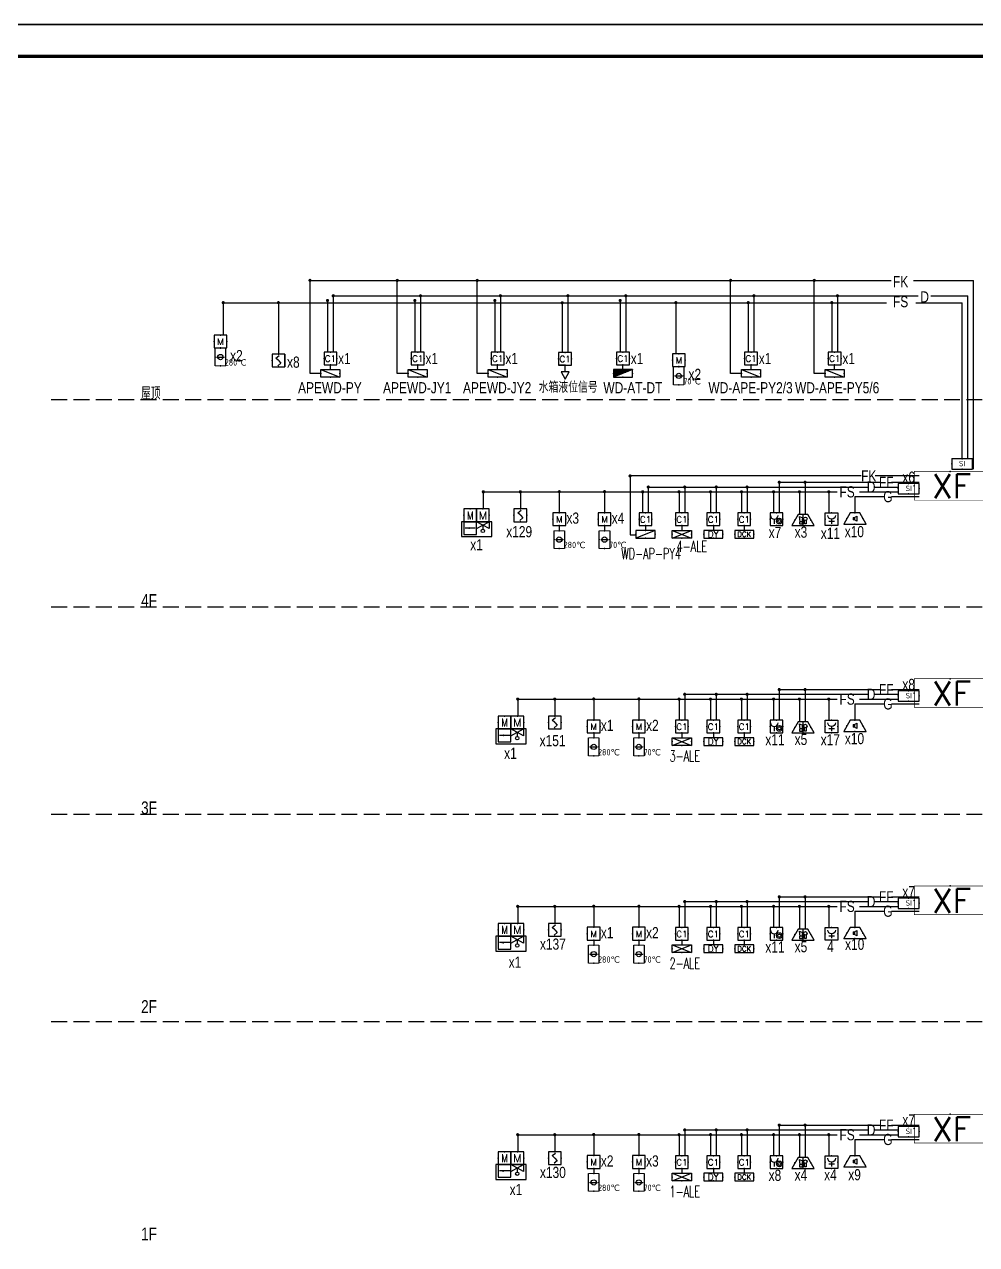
# Model space of a CAD drawing. Extents: x -54686 to 596156, y -555137 to 71395.
# Drawn here: x 248431 to 278293, y -462090 to -423826 of the extents above; entities that cross this region are included whole.
import ezdxf
from ezdxf.enums import TextEntityAlignment as Align

# ---------------------------------------------------------------- set-up
doc = ezdxf.new("R2010")
doc.units = 0
doc.header["$LTSCALE"] = 1000
doc.linetypes.add('CONTINOUS', pattern=[0])
doc.linetypes.add('DASH', pattern=[0.35, 0.25, -0.1])
doc.layers.get('0').update_dxf_attribs({"linetype": 'CONTINUOUS'})
for name, color, linetype in [('DIM-系统', 3, 'CONTINUOUS'), ('EQUIP', 3, 'CONTINUOUS'), ('EQUIP-动力', 3, 'CONTINUOUS'), ('EQUIP-消防', 3, 'CONTINUOUS'), ('EQUIP-箱柜', 3, 'CONTINUOUS'), ('LAYER1', 7, 'CONTINOUS'), ('SIG_TEXT', 7, 'CONTINUOUS'), ('TEL_TEXT', 3, 'CONTINUOUS'), ('TEL_TITLE', 6, 'CONTINUOUS'), ('WIRE', 4, 'CONTINUOUS'), ('WIRE-照明', 1, 'CONTINUOUS')]:
    doc.layers.add(name, color=color, linetype=linetype)
doc.styles.add('_HZTXT', font='ROS', dxfattribs={"width": 0.8, "bigfont": 'JD'})
doc.styles.add('_TCH_LABEL', font='COMPLEX', dxfattribs={"bigfont": 'GBCBIG'})
doc.styles.add('_TEL_DIM', font='SIMPLEX', dxfattribs={"width": 0.8, "height": 3.5, "bigfont": 'HZTXT'})
doc.styles.get("Standard").update_dxf_attribs({"font": 'GBENOR', "bigfont": 'GBCBIG'})

# ---------------------------------------------------------------- blocks, each defined once
blk = doc.blocks.new('$equip$00001700')
for p, q in [((-0.5, 0.5), (-0.5, -0.5)), ((0.5, 0.5), (-0.5, 0.5)), ((-0.2, 0.2), (0.05, 0.4)), ((0, 0), (-0.2, 0.2)), ((0, 0), (0.2, -0.2)), ((0.5, -0.5), (0.5, 0.5)), ((-0.5, -0.5), (0.5, -0.5)), ((0.2, -0.2), (-0.05, -0.4))]:
    blk.add_line(p, q)
for p in [(-0.5, 0), (0, 0.5), (0.5, 0), (0, -0.5)]:
    blk.add_point(p)
at = {"flags": 1}
for tag, height, p in [('A', 0.00002, (0, 0)), ('B', 0.4, (0.75, -0.204))]:
    blk.add_attdef(tag, text='', height=height, dxfattribs=at).set_placement(p, align=Align.MIDDLE_CENTER)
blk = doc.blocks.new('$equip$00001711')
for p, q in [((-0.5, 1), (-0.5, 0)), ((0.5, 1), (-0.5, 1)), ((0.5, 0), (0.5, 1)), ((-0.5, 0), (0.5, 0)), ((-0.169, 0.5), (-0.169, 0.15))]:
    blk.add_line(p, q)
for radius in [0.226, 0.113]:
    blk.add_circle((0.227, 0.36), radius)
blk.add_arc((-0.169, 0.8), 0.3, 180, 0)
for p in [(0, 1), (-0.5, 0.5), (0, 0), (0.5, 0.5)]:
    blk.add_point(p)
at = {"flags": 1}
for tag, height, p in [('A', 0.00002, (0, 0)), ('B', 0.4, (0.759, 0.309))]:
    blk.add_attdef(tag, text='', height=height, dxfattribs=at).set_placement(p, align=Align.MIDDLE_CENTER)
blk = doc.blocks.new('$equip$00001712')
for p, q in [((-0.5, 1), (-0.5, 0)), ((0.5, 1), (-0.5, 1)), ((0.5, 0), (0.5, 1)), ((-0.5, 0), (0.5, 0)), ((-0.219, 0.331), (0.222, 0.331)), ((0, 0.5), (0, 0.15))]:
    blk.add_line(p, q)
blk.add_arc((0, 0.8), 0.3, 180, 0)
for p in [(0, 1), (-0.5, 0.5), (0, 0), (0.5, 0.5)]:
    blk.add_point(p)
at = {"flags": 1}
for tag, height, p in [('A', 0.00002, (0, 0)), ('B', 0.4, (0.726, 0.302))]:
    blk.add_attdef(tag, text='', height=height, dxfattribs=at).set_placement(p, align=Align.MIDDLE_CENTER)
blk = doc.blocks.new('A$C5F0073ED')
blk.add_point((351, 1))
at = {"layer": 'EQUIP-消防'}
for p, q in [((202, 350), (0, 1)), ((0, 1), (703, 1)), ((502, 350), (202, 350)), ((502, 350), (202, 350)), ((244, 285), (332, 245)), ((264, 125), (244, 285)), ((332, 125), (244, 125)), ((244, 125), (244, 57)), ((244, 57), (332, 57)), ((332, 245), (312, 125)), ((332, 57), (332, 125)), ((352, 350), (352, 0)), ((396, 56), (396, 170)), ((456, 56), (396, 56)), ((456, 170), (456, 56)), ((703, 1), (502, 350))]:
    blk.add_line(p, q, dxfattribs=at)
blk.add_circle((426, 216), 55.4, dxfattribs=at)
for p in [(101, 175), (352, 350), (602, 175)]:
    blk.add_point(p, dxfattribs=at)
at = {"color": 7, "style": '_TEL_DIM', "flags": 1}
blk.add_attdef('A', text='', height=0.01, dxfattribs=at).set_placement((351, 1), align=Align.MIDDLE_CENTER)
blk = doc.blocks.new('$equip$00002776')
for p, q in [((0.65, 0.65), (-0.65, 0.65)), ((-0.65, 0.65), (-0.65, 0)), ((-0.65, 0), (0.65, 0)), ((0.65, 0), (0.65, 0.65))]:
    blk.add_line(p, q)
at = {"const_width": 0.04}
blk.add_lwpolyline([(-0.65, 0.65), (-0.65, 0), (0.65, 0), (0.65, 0.65), (-0.65, 0.65), (-0.65, 0)], dxfattribs=at)
for p in [(-0.65, 0.325), (0, 0.65), (0, 0), (0.65, 0.325)]:
    blk.add_point(p)
at = {"color": 7}
blk.add_attdef('$TEXT$', text='', height=0.34, dxfattribs=at).set_placement((0.006, 0.343), align=Align.MIDDLE_CENTER)
at = {"color": 7, "flags": 1}
for tag, height, p in [('A', 0.00002, (0, 0)), ('B', 0.4, (0.905, 0.246))]:
    blk.add_attdef(tag, text='', height=height, dxfattribs=at).set_placement(p, align=Align.MIDDLE_CENTER)
blk = doc.blocks.new('$equip$00002677')
for p, q in [((-0.3, 0.699), (-0.703, 0)), ((-0.703, 0), (0.703, 0)), ((0.3, 0.699), (-0.3, 0.699)), ((-0.117, 0.421), (-0.117, 0.26)), ((-0.117, 0.421), (-0.036, 0.421)), ((-0.036, 0.26), (-0.117, 0.26)), ((-0.036, 0.421), (0.118, 0.503)), ((-0.036, 0.421), (-0.036, 0.26)), ((0.118, 0.173), (-0.036, 0.26)), ((0.118, 0.503), (0.118, 0.173)), ((0.703, 0), (0.3, 0.699))]:
    blk.add_line(p, q)
at = {"const_width": 0.04}
blk.add_lwpolyline([(-0.3, 0.699), (0.3, 0.699), (0.703, 0), (-0.703, 0), (-0.3, 0.699), (0.3, 0.699)], dxfattribs=at)
blk.add_lwpolyline([(-0.3, 0.699), (0.3, 0.699), (0.703, 0), (-0.703, 0), (-0.3, 0.699), (0.3, 0.699)], dxfattribs=at)
for p in [(-0.501, 0.349), (0, 0.699), (0, 0), (0.502, 0.349)]:
    blk.add_point(p)
at = {"color": 7, "flags": 1}
for tag, height, p in [('A', 0.00002, (0, 0)), ('B', 0.4, (0.961, 0.299))]:
    blk.add_attdef(tag, text='', height=height, dxfattribs=at).set_placement(p, align=Align.MIDDLE_CENTER)
blk = doc.blocks.new('$equip$00001416')
for p, q in [((0.75, 0.6), (-0.75, 0.6)), ((-0.75, 0), (0.75, 0.6)), ((-0.75, 0.6), (-0.75, 0)), ((-0.75, 0), (0.75, 0)), ((0.75, 0), (0.75, 0.6))]:
    blk.add_line(p, q)
for p in [(-0.75, 0.3), (0, 0.6), (0, 0), (0.75, 0.3)]:
    blk.add_point(p)
at = {"style": '_TCH_LABEL', "flags": 9}
blk.add_attdef('A', (0, 0), '', height=0.00002, dxfattribs=at)
blk = doc.blocks.new('A$C2AD7748D')
at = {"layer": 'EQUIP'}
for p, q in [((134, 285), (0, 285)), ((134, 149), (134, 285)), ((217, 149), (51, 149)), ((51, 149), (139, 0)), ((139, 0), (217, 149))]:
    blk.add_line(p, q, dxfattribs=at)
blk = doc.blocks.new('A$C00CB3F40')
at = {"layer": 'WIRE', "color": 4, "xscale": 1.95, "yscale": 1.95, "zscale": 1.95}
blk.add_blockref('A$C2AD7748D', (0, 0), dxfattribs=at)
blk = doc.blocks.new('$equip_U$00000168(HT0578)')
at = {"color": 3}
for p, q in [((0.5, 1), (-0.5, 1)), ((-0.5, 1), (-0.5, 0)), ((0.5, 1), (-0.5, 1)), ((-0.5, 1), (-0.5, 0)), ((0.5, 0), (0.5, 1)), ((0.5, 0), (0.5, 1)), ((-0.5, 0), (0.5, 0)), ((-0.5, 0), (0.5, 0))]:
    blk.add_line(p, q, dxfattribs=at)
at = {"color": 3, "const_width": 0.0125}
for points in [[(-0.5, 1), (-0.5, 0)], [(0.5, 1), (-0.5, 1)], [(0.5, 0), (0.5, 1)], [(-0.5, 0), (0.5, 0)]]:
    blk.add_lwpolyline(points, dxfattribs=at)
for p in [(0, 1), (-0.5, 0.5), (0, 0), (0.5, 0.5)]:
    blk.add_point(p)
at = {"color": 7, "style": '_TEL_DIM'}
blk.add_attdef('$TEXT$', text='', height=0.5, dxfattribs=at).set_placement((0.004, 0.487), align=Align.MIDDLE_CENTER)
at = {"color": 7, "style": '_TEL_DIM', "flags": 1}
blk.add_attdef('A', text='', height=0.000025, dxfattribs=at).set_placement((0, 0), align=Align.MIDDLE_CENTER)
blk = doc.blocks.new('$equip$00001424')
for p, q in [((-0.75, 0), (0.75, 0.6)), ((-0.75, 0.6), (0.75, 0)), ((0.75, 0.6), (-0.75, 0.6)), ((-0.75, 0.6), (-0.75, 0)), ((-0.75, 0), (0.75, 0)), ((0.75, 0), (0.75, 0.6))]:
    blk.add_line(p, q)
for p in [(-0.75, 0.3), (0, 0.6), (0, 0), (0.75, 0.3)]:
    blk.add_point(p)
at = {"style": '_TCH_LABEL', "flags": 9}
blk.add_attdef('A', (0, 0), '', height=0.00002, dxfattribs=at)
blk = doc.blocks.new('$equip_U$00000156(HT0578)')
at = {"color": 3}
for p, q in [((1, 1), (0, 1)), ((0, 1), (0, 0)), ((1, 0), (1, 1)), ((0, 0), (-1, 0)), ((-1, 0), (-1, -1)), ((0, 0), (1, 0)), ((1, 0), (0, 0)), ((0, 0), (0, -1)), ((0, -1), (0, 0)), ((1, -1), (1, 0)), ((-1, -1), (0, -1)), ((0, -1), (1, -1))]:
    blk.add_line(p, q, dxfattribs=at)
at = {"color": 3, "linetype": 'Continuous'}
for p, q in [((-0.99, 0), (-0.99, 0.54)), ((-0.99, 0.54), (0, 0)), ((0, 0.54), (-0.99, 0)), ((-0.495, 0.27), (-0.495, 0.585)), ((0, 0.54), (0, 0))]:
    blk.add_line(p, q, dxfattribs=at)
at = {"color": 7}
blk.add_line((0.1, 0.5), (0.9, 0.5), dxfattribs=at)
at = {"color": 4, "linetype": 'DASH'}
blk.add_lwpolyline([(-1.188, 0), (1.188, 0), (1.188, 1.159), (-1.188, 1.159)], close=True, dxfattribs=at)
at = {"color": 3}
blk.add_lwpolyline([(-1, 0), (1, 0), (1, 0), (-1, 0)], close=True, dxfattribs=at)
at = {"color": 3, "linetype": 'Continuous'}
blk.add_circle((-0.495, 0.72), 0.135, dxfattribs=at)
for p in [(-0.99, 0), (1, 0), (-1, -0.5), (1, -0.5), (-0.5, -1), (0, -1), (0.5, -1)]:
    blk.add_point(p)
at = {"color": 7}
blk.add_solid([(0.9, 0.5), (0.551, 0.575), (0.551, 0.425)], dxfattribs=at)
at = {"color": 7, "style": '_TEL_DIM', "flags": 1}
blk.add_attdef('A', text='', height=0.000025, dxfattribs=at).set_placement((0, 0), align=Align.MIDDLE_CENTER)
at = {"color": 7, "style": '_TEL_DIM'}
blk.add_attdef('$TEXT$', text='', height=0.627, dxfattribs=at).set_placement((-0.503, -0.5), align=Align.MIDDLE_CENTER)
at = {"color": 3, "style": '_TEL_DIM', "width": 0.8}
blk.add_attdef('M', text='', height=0.627, dxfattribs=at).set_placement((0.497, -0.5), align=Align.MIDDLE_CENTER)
blk = doc.blocks.new('$equip_U$00000169(HT0578)')
at = {"color": 1}
for p, q in [((0.5, 1), (-0.5, 1)), ((-0.5, 1), (-0.5, 0)), ((0.5, 1), (-0.5, 1)), ((-0.5, 1), (-0.5, 0)), ((0.5, 0), (0.5, 1)), ((0.5, 0), (0.5, 1)), ((-0.5, 0), (0.5, 0)), ((-0.5, 0), (0.5, 0))]:
    blk.add_line(p, q, dxfattribs=at)
at = {"color": 1, "const_width": 0.0125}
for points in [[(-0.5, 1), (-0.5, 0)], [(0.5, 1), (-0.5, 1)], [(0.5, 0), (0.5, 1)], [(-0.5, 0), (0.5, 0)]]:
    blk.add_lwpolyline(points, dxfattribs=at)
for p in [(0, 1), (-0.5, 0.5), (0, 0), (0.5, 0.5)]:
    blk.add_point(p)
at = {"color": 7, "style": '_TEL_DIM'}
blk.add_attdef('$TEXT$', text='', height=0.5, dxfattribs=at).set_placement((0.004, 0.487), align=Align.MIDDLE_CENTER)
at = {"color": 7, "style": '_TEL_DIM', "flags": 1}
blk.add_attdef('A', text='', height=0.000025, dxfattribs=at).set_placement((0, 0), align=Align.MIDDLE_CENTER)
blk = doc.blocks.new('*X23')
at = {"color": 0}
for p, q in [((-247, 0), (-246, 2)), ((-212, 0), (-187, 25)), ((-177, 0), (-128, 49)), ((-141, 0), (-69, 72)), ((-106, 0), (-10, 96)), ((-71, 0), (49, 120)), ((-35, 0), (108, 143)), ((0, 0), (167, 167)), ((35, 0), (226, 190)), ((71, 0), (250, 179)), ((106, 0), (250, 144)), ((141, 0), (250, 109)), ((177, 0), (250, 73)), ((212, 0), (250, 38)), ((247, 0), (250, 3))]:
    blk.add_line(p, q, dxfattribs=at)
blk = doc.blocks.new('$equip$00001425')
for p, q in [((-0.75, 0), (0.75, 0.6)), ((0.75, 0.6), (-0.75, 0.6)), ((-0.75, 0.6), (-0.75, 0)), ((-0.75, 0), (0.75, 0)), ((0.75, 0), (0.75, 0.6))]:
    blk.add_line(p, q)
for p in [(-0.75, 0.3), (0, 0.6), (0, 0), (0.75, 0.3)]:
    blk.add_point(p)
blk.add_solid([(-0.75, 0), (0.75, 0), (0.75, 0.6)])
at = {"xscale": 0.00300000000061118, "yscale": 0.00300000000061118, "zscale": 0.00300000000061118}
blk.add_blockref('*X23', (0, 0), dxfattribs=at)
at = {"style": '_TCH_LABEL', "flags": 9}
blk.add_attdef('A', (0, 0), '', height=0.00002, dxfattribs=at)
blk = doc.blocks.new('$equip$00002402')
at = {"lineweight": 20}
for p, q in [((0.322, 0.558), (-0.328, 0.558)), ((-0.328, -0.558), (0.322, -0.558))]:
    blk.add_line(p, q, dxfattribs=at)
for p, q in [((-0.328, -0.558), (-0.328, 0.558)), ((-0.242, 0), (0, 0)), ((0, 0), (0.242, 0)), ((0.322, 0.558), (0.322, -0.558))]:
    blk.add_line(p, q)
at = {"const_width": 0.04}
for points in [[(-0.328, -0.558), (-0.328, 0.558)], [(-0.328, 0.558), (0.322, 0.558), (0.322, -0.558), (-0.328, -0.558), (-0.328, 0.558), (0.322, 0.558)]]:
    blk.add_lwpolyline(points, dxfattribs=at)
blk.add_circle((-0.003, 0), 0.164)
for p in [(-0.328, 0), (-0.003, 0.558), (0.322, 0), (-0.003, -0.558)]:
    blk.add_point(p)
at = {"color": 7, "style": '_TEL_DIM', "flags": 1}
blk.add_attdef('A', text='', height=0.00002, dxfattribs=at).set_placement((0, 0), align=Align.MIDDLE_CENTER)
at = {"color": 7}
blk.add_attdef('$TEXT$', text='', height=0.4, dxfattribs=at).set_placement((0.832, -0.336), align=Align.MIDDLE_CENTER)
blk = doc.blocks.new('$equip$00002403')
for p, q in [((-0.328, -0.558), (-0.328, 0.558)), ((-0.242, 0), (0, 0)), ((0, 0), (0.242, 0)), ((0.322, 0.558), (0.322, -0.558))]:
    blk.add_line(p, q)
at = {"lineweight": 20}
for p, q in [((0.322, 0.558), (-0.328, 0.558)), ((-0.328, -0.558), (0.322, -0.558))]:
    blk.add_line(p, q, dxfattribs=at)
at = {"const_width": 0.04}
for points in [[(-0.328, 0.558), (0.322, 0.558), (0.322, -0.558), (-0.328, -0.558), (-0.328, 0.558), (0.322, 0.558)], [(-0.328, -0.558), (-0.328, 0.558)]]:
    blk.add_lwpolyline(points, dxfattribs=at)
blk.add_circle((-0.003, 0), 0.164)
for p in [(-0.328, 0), (-0.003, 0.558), (0.322, 0), (-0.003, -0.558)]:
    blk.add_point(p)
at = {"color": 7, "style": '_TEL_DIM', "flags": 1}
blk.add_attdef('A', text='', height=0.00002, dxfattribs=at).set_placement((0, 0), align=Align.MIDDLE_CENTER)
at = {"color": 7}
blk.add_attdef('$TEXT$', text='', height=0.4, dxfattribs=at).set_placement((0.957, -0.336), align=Align.MIDDLE_CENTER)
blk = doc.blocks.new('$equip_U$00000377(HT0787)')
at = {"const_width": 0.0125}
blk.add_lwpolyline([(-0.75, 0.6), (0.75, 0.6), (0.75, 0), (-0.75, 0), (-0.75, 0.6)], dxfattribs=at)
for p in [(0, 0.6), (-0.75, 0.3), (0.75, 0.3)]:
    blk.add_point(p)
at = {"color": 7, "style": '_TEL_DIM'}
blk.add_attdef('$TEXT$', text='', height=0.5, dxfattribs=at).set_placement((0.034, 0.291), align=Align.MIDDLE_CENTER)
at = {"color": 7, "style": '_TEL_DIM', "flags": 1}
for tag in ['A', 'REMARK']:
    blk.add_attdef(tag, text='', height=0.000025, dxfattribs=at).set_placement((0, 0), align=Align.MIDDLE_CENTER)
blk = doc.blocks.new('SDG AETH AE5H')
at = {"layer": 'DIM-系统'}
blk.add_lwpolyline([(-54686, 13482), (29414, 13482), (29414, -45918), (-54686, -45918)], close=True, dxfattribs=at)
blk = doc.blocks.new('$equip$00001816')
for p, q in [((0.75, 0.6), (-0.75, 0.6)), ((-0.75, 0.6), (-0.75, 0)), ((-0.75, 0), (0.75, 0)), ((0.75, 0), (0.75, 0.6))]:
    blk.add_line(p, q)
for p in [(-0.75, 0.3), (0, 0.6), (0, 0), (0.75, 0.3)]:
    blk.add_point(p)
at = {"color": 7, "style": '_TEL_DIM'}
blk.add_attdef('$TEXT$', text='', height=0.4, dxfattribs=at).set_placement((0, 0.3), align=Align.MIDDLE_CENTER)
at = {"color": 7, "style": '_TEL_DIM', "flags": 1}
blk.add_attdef('A', text='', height=0.00002, dxfattribs=at).set_placement((0, 0), align=Align.MIDDLE_CENTER)
blk = doc.blocks.new('$equip_U$00000398(HT0787)')
at = {"color": 3}
for p, q in [((0.75, 0.6), (-0.75, 0.6)), ((-0.75, 0.6), (-0.75, 0)), ((-0.75, 0), (0.75, 0)), ((0.75, 0), (0.75, 0.6))]:
    blk.add_line(p, q, dxfattribs=at)
for p in [(-0.75, 0.3), (0, 0.6), (0.75, 0.3)]:
    blk.add_point(p)
at = {"color": 7, "style": '_TEL_DIM'}
blk.add_attdef('$TEXT$', text='', height=0.5, dxfattribs=at).set_placement((0.016, 0.296), align=Align.MIDDLE_CENTER)
at = {"color": 7, "style": '_TEL_DIM', "flags": 1}
for tag in ['A', 'REMARK']:
    blk.add_attdef(tag, text='', height=0.000025, dxfattribs=at).set_placement((0, 0), align=Align.MIDDLE_CENTER)
blk = doc.blocks.new('$equip_U$00000201(HT0787)')
at = {"color": 3}
for p, q in [((0.5, 0.5), (-0.5, 0.5)), ((-0.5, 0.5), (-0.5, -0.5)), ((-0.2, 0.2), (0.05, 0.4)), ((0, 0), (-0.2, 0.2)), ((0, 0), (0.2, -0.2)), ((0.5, -0.5), (0.5, 0.5)), ((-0.5, -0.5), (0.5, -0.5)), ((0.2, -0.2), (-0.05, -0.4))]:
    blk.add_line(p, q, dxfattribs=at)
for points, const_width in [([(-0.5, 0.5), (0.5, 0.5)], 0.025), ([(-0.5, -0.5), (-0.5, 0.5)], 0.025), ([(0.05, 0.4), (-0.2, 0.2), (0.2, -0.2), (-0.05, -0.4)], 0.0125), ([(0.5, 0.5), (0.5, -0.5)], 0.025), ([(0.5, -0.5), (-0.5, -0.5)], 0.025)]:
    blk.add_lwpolyline(points, dxfattribs=dict(at, const_width=const_width))
blk.add_lwpolyline([(0.5, 0.5), (0.5, -0.5)], dxfattribs=at)
for p in [(-0.5, 0), (0, 0.5), (0.5, 0), (0, -0.5)]:
    blk.add_point(p)
at = {"color": 7, "style": '_TEL_DIM', "flags": 1}
blk.add_attdef('A', text='', height=0.000025, dxfattribs=at).set_placement((0, 0), align=Align.MIDDLE_CENTER)

msp = doc.modelspace()

# ---------------------------------------------------------------- linework, layer by layer
for p, q in [((257388, -434771), (257388, -431854)), ((260124, -434771), (260124, -431854)), ((262631, -434771), (262631, -431854)), ((270580, -434771), (270580, -431854)), ((273200, -434771), (273200, -431854)), ((257727, -434771), (257388, -434771)), ((260465, -434771), (260124, -434771)), ((262972, -434771), (262631, -434771)), ((270919, -434771), (270580, -434771)), ((273541, -434771), (273200, -434771))]:
    msp.add_line(p, q)
at = {"layer": 'LAYER1', "linetype": 'DASH', "ltscale": 2}
for p, q in [((249272, -435593), (290854, -435593)), ((249272, -442093), (290854, -442093)), ((249272, -448593), (290854, -448593)), ((249272, -455094), (290854, -455094))]:
    msp.add_line(p, q, dxfattribs=at)
at = {"layer": 'SIG_TEXT', "const_width": 50}
for points in [[(257413, -431854, -1), (257363, -431854, -1)], [(260149, -431854, -1), (260099, -431854, -1)], [(262656, -431854, -1), (262606, -431854, -1)], [(270605, -431854, -1), (270555, -431854, -1)], [(273225, -431854, -1), (273175, -431854, -1)], [(258141, -432335, -1), (258091, -432335, -1)], [(260878, -432335, -1), (260828, -432335, -1)], [(263385, -432335, -1), (263335, -432335, -1)], [(265501, -432335, -1), (265451, -432335, -1)], [(267317, -432335, -1), (267267, -432335, -1)], [(271333, -432335, -1), (271283, -432335, -1)], [(273955, -432335, -1), (273905, -432335, -1)], [(254691, -432552, -1), (254641, -432552, -1)], [(256422, -432552, -1), (256372, -432552, -1)], [(257963, -432485, -1), (257913, -432485, -1)], [(260701, -432485, -1), (260651, -432485, -1)], [(263208, -432485, -1), (263158, -432485, -1)], [(265322, -432555, -1), (265272, -432555, -1)], [(267139, -432485, -1), (267089, -432485, -1)], [(268888, -432552, -1), (268838, -432552, -1)], [(271155, -432552, -1), (271105, -432552, -1)], [(273777, -432552, -1), (273727, -432552, -1)], [(267450, -437985, -1), (267400, -437985, -1)], [(262848, -438484, -1), (262798, -438484, -1)], [(264010, -438484, -1), (263960, -438484, -1)], [(265231, -438480, -1), (265181, -438480, -1)], [(266649, -438480, -1), (266599, -438480, -1)], [(267845, -438484, -1), (267795, -438484, -1)], [(268022, -438334, -1), (267972, -438334, -1)], [(268986, -438484, -1), (268936, -438484, -1)], [(269164, -438334, -1), (269114, -438334, -1)], [(269974, -438484, -1), (269924, -438484, -1)], [(270152, -438334, -1), (270102, -438334, -1)], [(270943, -438484, -1), (270893, -438484, -1)], [(271121, -438334, -1), (271071, -438334, -1)], [(271952, -438484, -1), (271902, -438484, -1)], [(272130, -438184, -1), (272080, -438184, -1)], [(272761, -438484, -1), (272711, -438484, -1)], [(272938, -438184, -1), (272888, -438184, -1)], [(273681, -438484, -1), (273631, -438484, -1)], [(272130, -444684, -1), (272080, -444684, -1)], [(272938, -444684, -1), (272888, -444684, -1)], [(263927, -444984, -1), (263877, -444984, -1)], [(265089, -444984, -1), (265039, -444984, -1)], [(266310, -444980, -1), (266260, -444980, -1)], [(267728, -444980, -1), (267678, -444980, -1)], [(268986, -444984, -1), (268936, -444984, -1)], [(269164, -444834, -1), (269114, -444834, -1)], [(269974, -444984, -1), (269924, -444984, -1)], [(270152, -444834, -1), (270102, -444834, -1)], [(270943, -444984, -1), (270893, -444984, -1)], [(271121, -444834, -1), (271071, -444834, -1)], [(271952, -444984, -1), (271902, -444984, -1)], [(272761, -444984, -1), (272711, -444984, -1)], [(273681, -444984, -1), (273631, -444984, -1)], [(272130, -451185, -1), (272080, -451185, -1)], [(272938, -451185, -1), (272888, -451185, -1)], [(263927, -451485, -1), (263877, -451485, -1)], [(265089, -451485, -1), (265039, -451485, -1)], [(266310, -451480, -1), (266260, -451480, -1)], [(267728, -451480, -1), (267678, -451480, -1)], [(268986, -451485, -1), (268936, -451485, -1)], [(269164, -451335, -1), (269114, -451335, -1)], [(269974, -451485, -1), (269924, -451485, -1)], [(270152, -451335, -1), (270102, -451335, -1)], [(270943, -451485, -1), (270893, -451485, -1)], [(271121, -451335, -1), (271071, -451335, -1)], [(271952, -451485, -1), (271902, -451485, -1)], [(272761, -451485, -1), (272711, -451485, -1)], [(273681, -451485, -1), (273631, -451485, -1)], [(272130, -458344, -1), (272080, -458344, -1)], [(272938, -458344, -1), (272888, -458344, -1)], [(263927, -458644, -1), (263877, -458644, -1)], [(265089, -458644, -1), (265039, -458644, -1)], [(266310, -458639, -1), (266260, -458639, -1)], [(267728, -458639, -1), (267678, -458639, -1)], [(268986, -458644, -1), (268936, -458644, -1)], [(269164, -458494, -1), (269114, -458494, -1)], [(269974, -458644, -1), (269924, -458644, -1)], [(270152, -458494, -1), (270102, -458494, -1)], [(270943, -458644, -1), (270893, -458644, -1)], [(271121, -458494, -1), (271071, -458494, -1)], [(271952, -458644, -1), (271902, -458644, -1)], [(272761, -458644, -1), (272711, -458644, -1)], [(273681, -458644, -1), (273631, -458644, -1)]]:
    msp.add_lwpolyline(points, format="xyb", close=True, dxfattribs=at)
at = {"layer": 'TEL_TITLE', "color": 6}
msp.add_lwpolyline([(215754, -483226), (299854, -483226), (299854, -423826), (215754, -423826)], close=True, dxfattribs=at)
at = {"layer": 'TEL_TITLE', "color": 6, "const_width": 100}
msp.add_lwpolyline([(218254, -482226), (298854, -482226), (298854, -424826), (218254, -424826)], close=True, dxfattribs=at)
at = {"layer": 'WIRE-照明'}
for p, q in [((257388, -431854), (275617, -431854)), ((276316, -431854), (278199, -431854)), ((278199, -437770), (278199, -431854)), ((258116, -432335), (276456, -432335)), ((258116, -432335), (258116, -434101)), ((260853, -432335), (260853, -434101)), ((263360, -432335), (263360, -434101)), ((265475, -432345), (265475, -434114)), ((267292, -432335), (267292, -434101)), ((271308, -432335), (271308, -434101)), ((273930, -432335), (273930, -434101)), ((276862, -432335), (278021, -432335)), ((278021, -437445), (278021, -432335)), ((254666, -432552), (275464, -432552)), ((254666, -432552), (254666, -433579)), ((256397, -432552), (256397, -434169)), ((257938, -432485), (257938, -434101)), ((260676, -432485), (260676, -434101)), ((263183, -432485), (263183, -434101)), ((265297, -432564), (265297, -434114)), ((267114, -432485), (267114, -434101)), ((268863, -432552), (268863, -434169)), ((271130, -432552), (271130, -434101)), ((273752, -432552), (273752, -434101)), ((276386, -432552), (277843, -432552)), ((277843, -437445), (277843, -432552)), ((258027, -434651), (258027, -434501)), ((260765, -434651), (260765, -434501)), ((263272, -434651), (263272, -434501)), ((267203, -434651), (267203, -434501)), ((271219, -434651), (271219, -434501)), ((273841, -434651), (273841, -434501)), ((262822, -438484), (262822, -439021)), ((263985, -438484), (263985, -439021)), ((265206, -438480), (265206, -439141)), ((266624, -438480), (266624, -439141)), ((267820, -438484), (267820, -439145)), ((267997, -438334), (267997, -439145)), ((268961, -438484), (268961, -439145)), ((269139, -438334), (269139, -439145)), ((269949, -438484), (269949, -439145)), ((270127, -438334), (270127, -439145)), ((270918, -438484), (270918, -439145)), ((271096, -438334), (271096, -439145)), ((271927, -438484), (271927, -439145)), ((272105, -438184), (272105, -439145)), ((272736, -438484), (272736, -439195)), ((272913, -438184), (272913, -439195)), ((273656, -438484), (273656, -439145)), ((274478, -438634), (274478, -439145)), ((265206, -439541), (265206, -439703)), ((266624, -439541), (266624, -439703)), ((267909, -439545), (267909, -439695)), ((269050, -439545), (269050, -439695)), ((270038, -439545), (270038, -439695)), ((271007, -439545), (271007, -439695)), ((263901, -444984), (263901, -445521)), ((265064, -444984), (265064, -445521)), ((266285, -444980), (266285, -445641)), ((267703, -444980), (267703, -445641)), ((268961, -444984), (268961, -445645)), ((269139, -444834), (269139, -445645)), ((269949, -444984), (269949, -445645)), ((270127, -444834), (270127, -445645)), ((270918, -444984), (270918, -445645)), ((271096, -444834), (271096, -445645)), ((271927, -444984), (271927, -445645)), ((272105, -444684), (272105, -445645)), ((272736, -444984), (272736, -445695)), ((272913, -444684), (272913, -445695)), ((273656, -444984), (273656, -445645)), ((274478, -445134), (274478, -445645)), ((266285, -446041), (266285, -446203)), ((267703, -446041), (267703, -446203)), ((269050, -446045), (269050, -446195)), ((270038, -446045), (270038, -446195)), ((271007, -446045), (271007, -446195)), ((263901, -451485), (263901, -452022)), ((265064, -451485), (265064, -452022)), ((266285, -451480), (266285, -452141)), ((267703, -451480), (267703, -452141)), ((268961, -451485), (268961, -452146)), ((269139, -451335), (269139, -452146)), ((269949, -451485), (269949, -452146)), ((270127, -451335), (270127, -452146)), ((270918, -451485), (270918, -452146)), ((271096, -451335), (271096, -452146)), ((271927, -451485), (271927, -452146)), ((272105, -451185), (272105, -452146)), ((272736, -451485), (272736, -452196)), ((272913, -451185), (272913, -452196)), ((273656, -451485), (273656, -452146)), ((274478, -451635), (274478, -452146)), ((266285, -452541), (266285, -452703)), ((267703, -452541), (267703, -452703)), ((269050, -452546), (269050, -452695)), ((270038, -452546), (270038, -452695)), ((271007, -452546), (271007, -452695)), ((272105, -458344), (272105, -459305)), ((272913, -458344), (272913, -459355)), ((263901, -458644), (263901, -459181)), ((265064, -458644), (265064, -459181)), ((266285, -458639), (266285, -459300)), ((267703, -458639), (267703, -459300)), ((268961, -458644), (268961, -459305)), ((269139, -458494), (269139, -459305)), ((269949, -458644), (269949, -459305)), ((270127, -458494), (270127, -459305)), ((270918, -458644), (270918, -459305)), ((271096, -458494), (271096, -459305)), ((271927, -458644), (271927, -459305)), ((272736, -458644), (272736, -459355)), ((273656, -458644), (273656, -459305)), ((274478, -458794), (274478, -459305)), ((266285, -459700), (266285, -459862)), ((267703, -459700), (267703, -459862)), ((269050, -459705), (269050, -459854)), ((270038, -459705), (270038, -459854)), ((271007, -459705), (271007, -459854))]:
    msp.add_line(p, q, dxfattribs=at)
at = {"layer": 'WIRE-照明', "linetype": 'ByBlock'}
for p, q in [((274672, -437985), (267425, -437985)), ((267425, -437985), (267425, -439837)), ((276487, -437985), (275107, -437985)), ((262822, -438484), (273923, -438484)), ((267997, -438334), (274886, -438334)), ((272105, -438184), (275269, -438184)), ((274621, -438484), (275837, -438484)), ((275090, -438334), (275837, -438334)), ((275627, -438184), (276487, -438184)), ((274478, -438634), (275407, -438634)), ((275620, -438634), (276487, -438634)), ((267425, -439837), (267609, -439837)), ((263901, -444984), (273923, -444984)), ((269139, -444834), (274886, -444834)), ((272105, -444684), (275269, -444684)), ((274621, -444984), (275837, -444984)), ((275090, -444834), (275837, -444834)), ((275627, -444684), (276487, -444684)), ((274478, -445134), (275407, -445134)), ((275620, -445134), (276487, -445134)), ((263901, -451485), (273923, -451485)), ((269139, -451335), (274886, -451335)), ((272105, -451185), (275269, -451185)), ((274621, -451485), (275837, -451485)), ((275090, -451335), (275837, -451335)), ((275627, -451185), (276487, -451185)), ((274478, -451635), (275407, -451635)), ((275620, -451635), (276487, -451635)), ((272105, -458344), (275269, -458344)), ((275627, -458344), (276487, -458344)), ((263901, -458644), (273923, -458644)), ((269139, -458494), (274886, -458494)), ((274621, -458644), (275837, -458644)), ((275090, -458494), (275837, -458494)), ((274478, -458794), (275407, -458794)), ((275620, -458794), (276487, -458794))]:
    msp.add_line(p, q, dxfattribs=at)

# ---------------------------------------------------------------- block references
for p in [(272496, -439545), (272496, -446045), (272496, -452546), (272496, -459705)]:
    msp.add_blockref('A$C5F0073ED', p)
at = {"layer": 'DIM-系统'}
msp.add_blockref('SDG AETH AE5H', (270441, -437308), dxfattribs=at)
at = {"layer": 'EQUIP', "xscale": 0.7776000000536442, "yscale": 0.7776000000536442, "zscale": 0.7776000000536442}
msp.add_blockref('A$C00CB3F40', (265183, -434946), dxfattribs=at)
at = {"layer": 'EQUIP-动力', "xscale": 400, "yscale": 400, "zscale": 400}
for p in [(271007, -439935), (271007, -446435), (271007, -452935), (271007, -460094)]:
    msp.add_blockref('$equip$00001816', p, dxfattribs=at).add_auto_attribs({'$TEXT$': 'DCK'})
at = {"layer": 'EQUIP-消防'}
for name, p, xscale, yscale, zscale, values in [('$equip_U$00000168(HT0578)', (254579, -433967), 400, 400, 400, {'$TEXT$': 'M'}), ('$equip$00002403', (254579, -434258), 500, 500, 500, {'$TEXT$': '280℃'}), ('$equip_U$00000169(HT0578)', (258027, -434501), 400, 400, 400, {'$TEXT$': 'C1'}), ('$equip_U$00000169(HT0578)', (260765, -434501), 400, 400, 400, {'$TEXT$': 'C1'}), ('$equip_U$00000169(HT0578)', (263272, -434501), 400, 400, 400, {'$TEXT$': 'C1'}), ('$equip_U$00000169(HT0578)', (265386, -434514), 400, 400, 400, {'$TEXT$': 'C1'}), ('$equip_U$00000169(HT0578)', (267203, -434501), 400, 400, 400, {'$TEXT$': 'C1'}), ('$equip_U$00000168(HT0578)', (268954, -434556), 400, 400, 400, {'$TEXT$': 'M'}), ('$equip_U$00000169(HT0578)', (271219, -434501), 400, 400, 400, {'$TEXT$': 'C1'}), ('$equip_U$00000169(HT0578)', (273841, -434501), 400, 400, 400, {'$TEXT$': 'C1'}), ('$equip$00002402', (268954, -434848), 500, 500, 500, {'$TEXT$': '70℃'}), ('$equip$00002776', (277837, -437770), 500, 500, 500, {'$TEXT$': 'SI'}), ('$equip_U$00000377(HT0787)', (277462, -438745), 1500, 1500, 1500, {'$TEXT$': 'XF'}), ('$equip$00002776', (276162, -438547), 500, 500, 500, {'$TEXT$': 'SI'}), ('$equip_U$00000168(HT0578)', (265206, -439541), 400, 400, 400, {'$TEXT$': 'M'}), ('$equip_U$00000168(HT0578)', (266624, -439541), 400, 400, 400, {'$TEXT$': 'M'}), ('$equip_U$00000169(HT0578)', (267909, -439545), 400, 400, 400, {'$TEXT$': 'C1'}), ('$equip_U$00000169(HT0578)', (269050, -439545), 400, 400, 400, {'$TEXT$': 'C1'}), ('$equip_U$00000169(HT0578)', (270038, -439545), 400, 400, 400, {'$TEXT$': 'C1'}), ('$equip_U$00000169(HT0578)', (271007, -439545), 400, 400, 400, {'$TEXT$': 'C1'}), ('$equip$00002403', (265207, -439982), 500, 500, 500, {'$TEXT$': '280℃'}), ('$equip$00002402', (266625, -439982), 500, 500, 500, {'$TEXT$': '70℃'}), ('$equip_U$00000377(HT0787)', (277462, -445245), 1500, 1500, 1500, {'$TEXT$': 'XF'}), ('$equip$00002776', (276162, -445047), 500, 500, 500, {'$TEXT$': 'SI'}), ('$equip_U$00000168(HT0578)', (266285, -446041), 400, 400, 400, {'$TEXT$': 'M'}), ('$equip_U$00000168(HT0578)', (267703, -446041), 400, 400, 400, {'$TEXT$': 'M'}), ('$equip_U$00000169(HT0578)', (269050, -446045), 400, 400, 400, {'$TEXT$': 'C1'}), ('$equip_U$00000169(HT0578)', (270038, -446045), 400, 400, 400, {'$TEXT$': 'C1'}), ('$equip_U$00000169(HT0578)', (271007, -446045), 400, 400, 400, {'$TEXT$': 'C1'}), ('$equip$00002403', (266286, -446482), 500, 500, 500, {'$TEXT$': '280℃'}), ('$equip$00002402', (267704, -446482), 500, 500, 500, {'$TEXT$': '70℃'}), ('$equip_U$00000377(HT0787)', (277462, -451745), 1500, 1500, 1500, {'$TEXT$': 'XF'}), ('$equip$00002776', (276162, -451548), 500, 500, 500, {'$TEXT$': 'SI'}), ('$equip_U$00000168(HT0578)', (266285, -452541), 400, 400, 400, {'$TEXT$': 'M'}), ('$equip_U$00000168(HT0578)', (267703, -452541), 400, 400, 400, {'$TEXT$': 'M'}), ('$equip_U$00000169(HT0578)', (269050, -452546), 400, 400, 400, {'$TEXT$': 'C1'}), ('$equip_U$00000169(HT0578)', (270038, -452546), 400, 400, 400, {'$TEXT$': 'C1'}), ('$equip_U$00000169(HT0578)', (271007, -452546), 400, 400, 400, {'$TEXT$': 'C1'}), ('$equip$00002403', (266286, -452982), 500, 500, 500, {'$TEXT$': '280℃'}), ('$equip$00002402', (267704, -452982), 500, 500, 500, {'$TEXT$': '70℃'}), ('$equip_U$00000377(HT0787)', (277462, -458904), 1500, 1500, 1500, {'$TEXT$': 'XF'}), ('$equip$00002776', (276162, -458707), 500, 500, 500, {'$TEXT$': 'SI'}), ('$equip_U$00000168(HT0578)', (266285, -459700), 400, 400, 400, {'$TEXT$': 'M'}), ('$equip_U$00000168(HT0578)', (267703, -459700), 400, 400, 400, {'$TEXT$': 'M'}), ('$equip_U$00000169(HT0578)', (269050, -459705), 400, 400, 400, {'$TEXT$': 'C1'}), ('$equip_U$00000169(HT0578)', (270038, -459705), 400, 400, 400, {'$TEXT$': 'C1'}), ('$equip_U$00000169(HT0578)', (271007, -459705), 400, 400, 400, {'$TEXT$': 'C1'}), ('$equip$00002403', (266286, -460141), 500, 500, 500, {'$TEXT$': '280℃'}), ('$equip$00002402', (267704, -460141), 500, 500, 500, {'$TEXT$': '70℃'})]:
    msp.add_blockref(name, p, dxfattribs=dict(at, xscale=xscale, yscale=yscale, zscale=zscale)).add_auto_attribs(values)
for name, p, xscale, yscale, zscale in [('$equip_U$00000201(HT0787)', (256397, -434369), 400, 400, 400), ('$equip$00001700', (263985, -439221), 400, 400, 400), ('$equip$00002677', (274478, -439495), 500, 500, 500), ('$equip$00001700', (265064, -445721), 400, 400, 400), ('$equip$00002677', (274478, -445995), 500, 500, 500), ('$equip$00001700', (265064, -452222), 400, 400, 400), ('$equip$00002677', (274478, -452495), 500, 500, 500), ('$equip$00001700', (265064, -459381), 400, 400, 400), ('$equip$00002677', (274478, -459654), 500, 500, 500)]:
    msp.add_blockref(name, p, dxfattribs=dict(at, xscale=xscale, yscale=yscale, zscale=zscale))
ref = msp.add_blockref('$equip_U$00000156(HT0578)', (262611, -439421), dxfattribs=dict(at, xscale=400, yscale=400, zscale=400, rotation=180))
ref.add_attrib('M', 'M', dxfattribs={"layer": '0', "color": 3, "height": 251, "style": '_TEL_DIM', "width": 0.8}).set_placement((262412, -439222), align=Align.MIDDLE_CENTER)
ref.add_attrib('$TEXT$', 'M', dxfattribs={"layer": '0', "color": 7, "height": 251, "style": '_TEL_DIM'}).set_placement((262812, -439222), align=Align.MIDDLE_CENTER)
at = {"layer": 'EQUIP-消防', "linetype": 'ByBlock', "yscale": 400, "zscale": 400}
for name, p, xscale in [('$equip$00001711', (272016, -439545), 400), ('$equip$00001712', (273745, -439545), -400), ('$equip$00001711', (272016, -446045), 400), ('$equip$00001712', (273745, -446045), -400), ('$equip$00001711', (272016, -452546), 400), ('$equip$00001712', (273745, -452546), -400), ('$equip$00001711', (272016, -459705), 400), ('$equip$00001712', (273745, -459705), -400)]:
    msp.add_blockref(name, p, dxfattribs=dict(at, xscale=xscale))
at = {"layer": 'EQUIP-消防'}
ref = msp.add_blockref('$equip_U$00000156(HT0578)', (263690, -445921), dxfattribs=dict(at, xscale=400, yscale=400, zscale=400, rotation=180))
ref.add_attrib('M', 'M', dxfattribs={"layer": '0', "color": 3, "height": 251, "style": '_TEL_DIM', "width": 0.8}).set_placement((263491, -445722), align=Align.MIDDLE_CENTER)
ref.add_attrib('$TEXT$', 'M', dxfattribs={"layer": '0', "color": 7, "height": 251, "style": '_TEL_DIM'}).set_placement((263891, -445722), align=Align.MIDDLE_CENTER)
ref = msp.add_blockref('$equip_U$00000156(HT0578)', (263690, -452422), dxfattribs=dict(at, xscale=400, yscale=400, zscale=400, rotation=180))
ref.add_attrib('M', 'M', dxfattribs={"layer": '0', "color": 3, "height": 251, "style": '_TEL_DIM', "width": 0.8}).set_placement((263491, -452222), align=Align.MIDDLE_CENTER)
ref.add_attrib('$TEXT$', 'M', dxfattribs={"layer": '0', "color": 7, "height": 251, "style": '_TEL_DIM'}).set_placement((263891, -452222), align=Align.MIDDLE_CENTER)
ref = msp.add_blockref('$equip_U$00000156(HT0578)', (263690, -459581), dxfattribs=dict(at, xscale=400, yscale=400, zscale=400, rotation=180))
ref.add_attrib('M', 'M', dxfattribs={"layer": '0', "color": 3, "height": 251, "style": '_TEL_DIM', "width": 0.8}).set_placement((263491, -459381), align=Align.MIDDLE_CENTER)
ref.add_attrib('$TEXT$', 'M', dxfattribs={"layer": '0', "color": 7, "height": 251, "style": '_TEL_DIM'}).set_placement((263891, -459381), align=Align.MIDDLE_CENTER)
at = {"layer": 'EQUIP-箱柜', "yscale": 400, "zscale": 400, "rotation": 180}
for name, p, xscale in [('$equip$00001416', (258027, -434651), -400), ('$equip$00001416', (260765, -434651), -400), ('$equip$00001416', (263272, -434651), -400), ('$equip$00001425', (267203, -434651), 400), ('$equip$00001416', (271219, -434651), -400), ('$equip$00001416', (273841, -434651), -400), ('$equip$00001416', (267909, -439695), 400)]:
    msp.add_blockref(name, p, dxfattribs=dict(at, xscale=xscale))
at = {"layer": 'EQUIP-箱柜', "linetype": 'ByBlock', "xscale": -400, "yscale": 400, "zscale": 400, "rotation": 180}
for p in [(269050, -439695), (269050, -446195), (269050, -452695), (269050, -459854)]:
    msp.add_blockref('$equip$00001424', p, dxfattribs=at)
at = {"layer": 'EQUIP-箱柜'}
ref = msp.add_blockref('$equip_U$00000398(HT0787)', (270038, -439695), dxfattribs=dict(at, xscale=400, yscale=400, zscale=400, rotation=180))
ref.add_attrib('$TEXT$', 'DY', dxfattribs={"layer": '0', "color": 7, "height": 200, "style": '_TEL_DIM'}).set_placement((270032, -439813), align=Align.MIDDLE_CENTER)
ref = msp.add_blockref('$equip_U$00000398(HT0787)', (270038, -446195), dxfattribs=dict(at, xscale=400, yscale=400, zscale=400, rotation=180))
ref.add_attrib('$TEXT$', 'DY', dxfattribs={"layer": '0', "color": 7, "height": 200, "style": '_TEL_DIM'}).set_placement((270032, -446313), align=Align.MIDDLE_CENTER)
ref = msp.add_blockref('$equip_U$00000398(HT0787)', (270038, -452695), dxfattribs=dict(at, xscale=400, yscale=400, zscale=400, rotation=180))
ref.add_attrib('$TEXT$', 'DY', dxfattribs={"layer": '0', "color": 7, "height": 200, "style": '_TEL_DIM'}).set_placement((270032, -452814), align=Align.MIDDLE_CENTER)
ref = msp.add_blockref('$equip_U$00000398(HT0787)', (270038, -459854), dxfattribs=dict(at, xscale=400, yscale=400, zscale=400, rotation=180))
ref.add_attrib('$TEXT$', 'DY', dxfattribs={"layer": '0', "color": 7, "height": 200, "style": '_TEL_DIM'}).set_placement((270032, -459973), align=Align.MIDDLE_CENTER)

# ---------------------------------------------------------------- texts
at = {"layer": 'SIG_TEXT', "style": '_HZTXT', "width": 0.8}
for s, p in [('FK', (275910, -431892)), ('FS', (275910, -432520)), ('D', (276664, -432370)), ('x2', (255080, -434212)), ('x8', (256866, -434417)), ('x1', (258467, -434303)), ('x1', (261205, -434303)), ('x1', (263712, -434303)), ('x1', (267644, -434303)), ('x1', (271659, -434303)), ('x1', (274282, -434303)), ('x2', (269455, -434801)), ('APEWD-PY', (258012, -435220)), ('APEWD-JY1', (260750, -435220)), ('APEWD-JY2', (263257, -435220)), ('水箱液位信号 ', (265537, -435201)), ('WD-AT-DT', (267514, -435220)), ('WD-APE-PY2/3', (271204, -435220)), ('WD-APE-PY5/6', (273920, -435220)), ('FK', (274910, -437985)), ('FF', (275459, -438184)), ('x6', (276162, -438024)), ('FS', (274232, -438484)), ('D', (274986, -438334)), ('G', (275510, -438634)), ('x3', (265628, -439308)), ('x4', (267046, -439308)), ('x129', (263948, -439733)), ('x7', (271969, -439759)), ('x3', (272784, -439748)), ('x11', (273709, -439785)), ('x10', (274459, -439732)), ('x1', (262611, -440144)), ('FF', (275459, -444684)), ('x8', (276162, -444524)), ('FS', (274232, -444984)), ('D', (274986, -444834)), ('G', (275510, -445134)), ('x1', (266707, -445808)), ('x2', (268125, -445808)), ('x151', (264995, -446287)), ('x11', (271969, -446259)), ('x5', (272784, -446248)), ('x17', (273706, -446260)), ('x10', (274463, -446223)), ('x1', (263674, -446686)), ('FF', (275459, -451185)), ('x7', (276162, -451024)), ('FS', (274232, -451485)), ('D', (274986, -451335)), ('G', (275510, -451635)), ('x1', (266707, -452309)), ('x2', (268125, -452309)), ('x137', (265005, -452667)), ('x11', (271969, -452759)), ('x5', (272784, -452749)), ('4', (273709, -452744)), ('x10', (274470, -452672)), ('x1', (263815, -453234)), ('x7', (276162, -458183)), ('D', (274986, -458494)), ('FF', (275459, -458344)), ('FS', (274232, -458644)), ('G', (275510, -458794)), ('x2', (266707, -459468)), ('x3', (268125, -459468)), ('x130', (265005, -459826)), ('x8', (271969, -459918)), ('x4', (272784, -459907)), ('x4', (273709, -459903)), ('x9', (274466, -459898)), ('x1', (263846, -460365))]:
    msp.add_text(s, height=350, dxfattribs=at).set_placement(p, align=Align.MIDDLE_CENTER)
at = {"layer": 'TEL_TEXT', "ltscale": 2, "style": '_HZTXT', "width": 0.8}
for s, p in [('屋顶', (252091, -435593)), ('4F', (252091, -442093)), ('3F', (252091, -448593)), ('2F', (252091, -454825)), ('1F', (252091, -461956))]:
    msp.add_text(s, height=400, dxfattribs=at).set_placement(p)
at = {"layer": 'TEL_TEXT', "style": '_TEL_DIM', "width": 0.64}
for s, p in [('4-ALE', (268884, -440370)), ('WD-AP-PY4', (267153, -440598)), ('3-ALE', (268662, -446942)), ('2-ALE', (268662, -453443)), ('1-ALE', (268662, -460602))]:
    msp.add_text(s, height=350, dxfattribs=at).set_placement(p)

doc.saveas('drawing.dxf')
